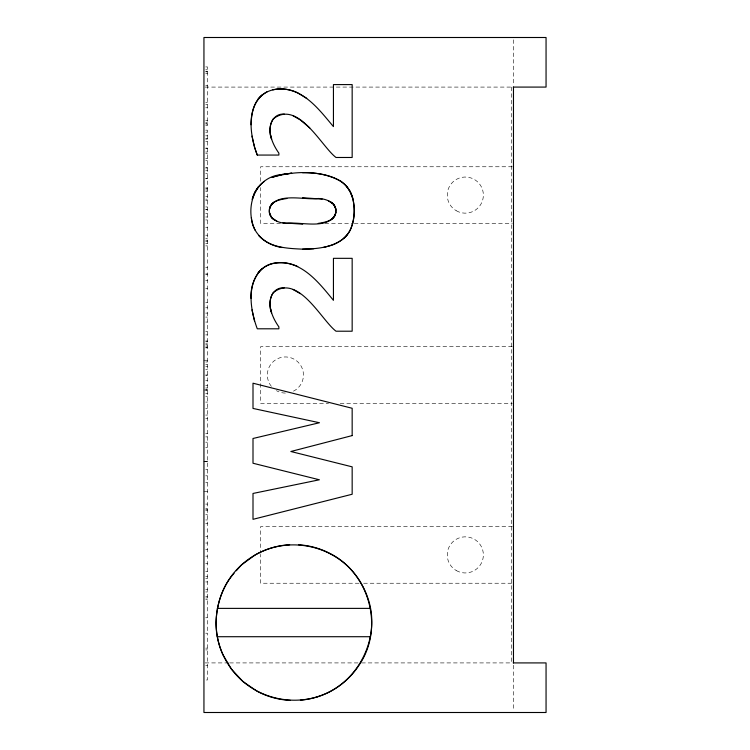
<?xml version="1.0" encoding="UTF-8"?>
<svg xmlns="http://www.w3.org/2000/svg" width="750" height="750" viewBox="0 0 750 750"><rect width="100%" height="100%" fill="white"/><g stroke="black" fill="none" stroke-linecap="round" stroke-linejoin="round"><path stroke-width="0.56" stroke-dasharray="3.75 2.81" d="M205.716 617.766L207.487 617.747M205.716 364.341L207.487 364.331M205.716 66.919L207.487 66.919L207.487 125.588L205.716 125.588M205.716 69.778L207.487 69.778M205.716 71.503L207.487 71.503M205.716 71.841L207.487 71.841M205.716 73.341L207.487 73.341M205.716 85.294L207.487 85.275M205.116 87.084L512.306 87.084M205.716 102.666L207.487 102.666M205.716 104.503L207.487 104.503M205.716 107.775L207.487 107.775M205.716 120.516L207.487 120.516M205.716 122.353L207.487 122.353M205.716 123.806L207.487 123.806M205.716 123.975L207.487 123.975M205.716 130.172L207.487 130.172L207.487 631.087L205.716 631.087M205.716 132.188L207.487 132.188M205.716 135.816L207.487 135.816M205.716 138.572L207.487 138.572M205.716 139.116L207.487 139.116M205.716 141.506L207.487 141.506M205.716 148.088L207.487 148.088M205.716 148.659L207.487 148.659M205.716 152.006L207.487 152.016M205.716 153.412L207.487 153.412M205.716 158.419L207.487 158.419M205.716 160.612L207.487 160.612M512.297 166.762L260.616 166.762L260.616 182.953M205.716 167.653L207.487 167.653M205.716 168.038L207.487 168.038M205.716 170.241L207.487 170.241M205.716 173.353L207.487 173.353M205.716 178.622L207.487 178.622M205.716 178.659L207.487 178.659M205.716 187.922L207.487 187.922M205.716 188.438L207.487 188.438M205.716 189.984L207.487 189.984M205.716 191.372L207.487 191.372M205.716 196.613L207.487 196.613M205.716 199.172L207.487 199.172M205.716 200.456L207.487 200.456M205.716 206.944L207.487 206.944M205.716 209.381L207.487 209.381M205.716 209.503L207.487 209.503M205.716 213.431L207.487 213.431M205.716 216.994L207.487 216.994M205.716 219.938L207.487 219.938M280.528 223.425L260.616 223.425L260.616 187.575M324.994 223.425L353.175 223.425M354.262 223.425L512.297 223.425M205.716 227.409L207.487 227.409M205.716 235.219L207.487 235.219M205.716 238.763L207.487 238.763M205.716 240.553L207.487 240.553M205.716 241.519L207.487 241.519M205.716 243.722L207.487 243.722M205.716 245.878L207.487 245.878M205.716 267.675L207.487 267.675M205.716 274.031L207.487 274.031M205.716 274.163L207.487 274.163M205.716 280.641L207.487 280.641M205.716 288.356L207.487 288.356M205.716 302.438L207.487 302.438M205.716 307.772L207.487 307.772M205.716 313.097L207.487 313.097M205.716 317.1L207.487 317.1M205.716 322.059L207.487 322.059M205.716 331.697L207.487 331.697M205.716 334.894L207.487 334.894M205.716 340.978L207.487 340.978M205.716 341.372L207.487 341.372M205.716 343.181L207.487 343.181M205.716 344.325L207.487 344.325M205.716 346.05L207.487 346.05M512.297 346.669L260.616 346.669L260.616 403.331L328.566 403.331M205.716 347.419L207.487 347.419M205.716 347.859L207.487 347.859M203.944 360.262L207.487 360.262M205.716 361.988L207.487 361.988M205.716 366.366L207.487 366.366M205.716 369.675L207.487 369.656M205.716 374.981L207.487 374.981M205.716 375.319L207.487 375.319M205.716 380.297L207.487 380.316M205.716 387.975L207.487 387.975M205.716 389.738L207.487 389.738M203.944 390.019L207.487 390.019M205.716 390.197L207.487 390.197M205.716 393.281L207.487 393.281M205.716 396.384L207.487 396.384M205.716 402.103L207.487 402.103M340.219 403.331L512.297 403.331M205.716 408.591L207.487 408.591M205.716 415.078L207.487 415.078M205.716 418.397L207.487 418.397M205.716 433.275L207.487 433.275M205.716 436.875L207.487 436.875M205.716 442.2L207.487 442.2M205.716 447.525L207.487 447.525M203.944 461.466L207.487 461.466M203.944 461.653L207.487 461.737M205.716 469.322L207.487 469.322M205.716 475.809L207.487 475.809M205.716 482.297L207.487 482.297M203.944 491.4L207.487 491.4M205.716 504.094L207.487 504.094M205.716 508.397L207.487 508.397M205.716 509.419L207.487 509.419M205.716 510.413L207.487 510.413M205.716 514.744L207.487 514.744M205.716 519.966L207.487 519.966M205.716 523.734L207.487 523.734M512.297 526.575L260.616 526.575L260.616 553.172M205.716 536.541L207.487 536.541M205.716 543.028L207.487 543.028M205.716 549.516L207.487 549.516M205.716 556.153L207.487 556.153M205.716 563.494L207.487 563.494M205.716 571.303L207.487 571.303M205.716 576.619L207.487 576.619M205.716 578.278L207.487 578.278M205.716 581.934L207.487 581.934M359.034 583.237L260.616 583.237L260.616 554.325M363.628 583.237L512.297 583.237M205.716 589.35L207.487 589.35M205.716 591.966L207.487 591.966M205.716 596.559L207.487 596.559M205.716 597.966L207.487 597.947M205.716 599.681L207.487 599.681M205.716 633.206L207.487 633.206L207.487 679.988L205.716 679.988M205.716 648.131L207.487 648.131M205.716 649.913L207.487 649.913M205.116 662.916L228.553 662.916M229.641 662.916L360.938 662.916M361.631 662.916L512.306 662.916M205.716 665.409L207.487 665.409M205.716 385.594L207.487 385.594M513.469 39.806L513.469 84.778M513.469 665.222L513.469 710.194M511.35 87.084L511.35 662.916M271.369 386.372A18.066 18.066 0 0 1 275.831 359.681A18.066 18.066 0 0 1 301.772 367.369A18.066 18.066 0 0 1 290.981 392.175M285.403 393.066A18.066 18.066 0 0 1 276.375 390.637M456.272 570.544A18.066 18.066 0 0 0 483.366 554.906A18.066 18.066 0 0 0 456.272 539.259A18.066 18.066 0 0 0 456.272 570.544M456.272 210.741A18.066 18.066 0 0 0 483.366 195.094A18.066 18.066 0 0 0 456.272 179.456A18.066 18.066 0 0 0 456.272 210.741"/><path stroke-width="1.12" d="M269.438 209.175C267.638 218.906 279.066 223.387 286.922 223.406C299.925 221.241 329.934 230.878 335.812 212.653C337.603 202.884 325.969 198.591 318.188 198.497C305.85 200.559 274.744 191.184 269.438 209.175C270.506 200.981 280.35 199.566 286.903 198.488M257.991 99.197C263.428 92.184 272.334 88.781 281.053 88.931C304.491 89.447 319.762 110.428 333.441 126.619L333.441 84.591L352.162 84.591L352.162 157.481L336.019 157.481C321.488 146.588 297.863 98.944 273.019 119.109C266.269 129.975 272.203 143.737 278.878 153.141L278.878 155.062L257.269 155.062C249.722 135.169 245.25 104.344 267 91.809M251.081 298.5C249.966 282.562 259.05 263.859 276.731 262.884C301.884 260.363 319.294 283.153 333.441 300.347L333.441 258.328L352.162 258.328L352.162 331.209L336.019 331.209C321.459 320.287 297.938 272.756 273.038 292.8C266.259 303.675 272.194 317.456 278.878 326.869L278.878 328.8L257.269 328.8C250.303 309.928 246.094 284.156 262.087 268.669M251.081 124.772C251.334 114.056 253.472 102.216 262.087 94.941M228.45 580.359C216.3 599.681 212.794 624.028 219.581 645.872A78.956 78.956 0 0 0 240.478 679.256C262.809 700.163 297.169 706.2 325.2 693.844A77.025 77.025 0 0 0 359.344 664.734C384.084 628.303 369.891 574.312 331.022 554.034A78 78 0 0 0 298.556 544.763M335.812 212.653C334.688 220.875 324.778 222.291 318.206 223.406M272.353 177.197L282.084 174.478L291.731 173.175L281.728 174.562C254.344 176.831 244.303 208.022 255.122 230.231M258.9 235.809C269.991 247.781 287.419 248.428 302.587 249.159C312.938 249.094 323.344 248.147 333.159 244.697C340.294 241.688 346.931 237.009 350.391 229.866C356.85 214.134 356.128 192.281 341.241 181.425C320.522 169.922 294.356 170.822 272.1 177.328M258.459 186.666L254.634 192.544L252.206 199.444C254.1 192.234 258.141 185.531 264.422 181.341M234.056 573.272C222.15 586.688 216.544 604.8 215.991 622.547A77.653 77.653 0 0 0 222.966 654.797L231.497 669.216L243 681.544L256.772 691.059A77.934 77.934 0 0 0 290.344 700.388M236.297 570.75L241.519 564.872L255.038 555.009A78 78 0 0 1 289.641 544.744M346.95 235.125C341.1 242.147 332.119 245.409 323.475 247.425M257.991 272.925C262.547 267.141 269.475 263.653 276.75 262.884A38.438 38.438 0 0 1 297.769 266.578M343.959 238.219C354.788 228.169 355.734 211.688 352.697 198.047C347.269 176.662 321.319 172.434 302.587 172.744M274.491 201.872C267.647 205.425 267.675 216.422 274.491 219.984M330.675 219.984C337.594 216.478 337.622 205.406 330.675 201.919M317.709 696.741C357.338 684.591 381.272 638.569 368.222 599.222A78.956 78.956 0 0 0 347.325 565.837C324.994 544.931 290.634 538.894 262.603 551.25A77.025 77.025 0 0 0 228.459 580.359M272.766 89.822L276.75 89.156A38.438 38.438 0 0 1 297.769 92.85L306.713 98.353M284.344 114.084C271.153 113.166 267.225 129.291 271.641 139.162L270.45 134.606M284.344 287.812C271.322 286.894 267.272 302.681 271.509 312.534M302.587 249.159L313.716 248.728M513.244 87.084L546.056 87.084L546.056 37.5L203.944 37.5L203.944 712.5L546.056 712.5L546.056 662.916L513.244 662.916M217.284 608.381L370.519 608.381M217.284 636.712L370.519 636.712M302.587 197.737L322.153 199.097M282.947 222.806L302.672 224.175M282.206 247.547C266.728 245.447 252.366 233.859 251.381 217.547M328.378 200.794L333.544 204.216L335.812 209.194M276.75 221.119L271.669 217.678L269.438 212.653M293.156 289.566L300.366 293.691M293.166 115.838L300.366 119.962L309.741 127.903M346.312 185.944L350.138 191.55L352.716 198.234M257.269 155.062L254.55 147.384L252.009 136.106M270.45 308.344L271.641 312.9M252.009 309.825L254.55 321.122M513.469 87.084L513.469 662.916M317.719 696.75A77.934 77.934 0 0 1 300.394 700.2M352.162 435.591L290.859 451.5L352.162 466.847L352.162 494.25L253.003 519.328L253.003 493.453L319.378 479.784L253.003 463.238L253.003 438.488L319.462 422.738L253.003 408.431L253.003 383.203L352.162 408.272L352.162 435.591"/></g></svg>
